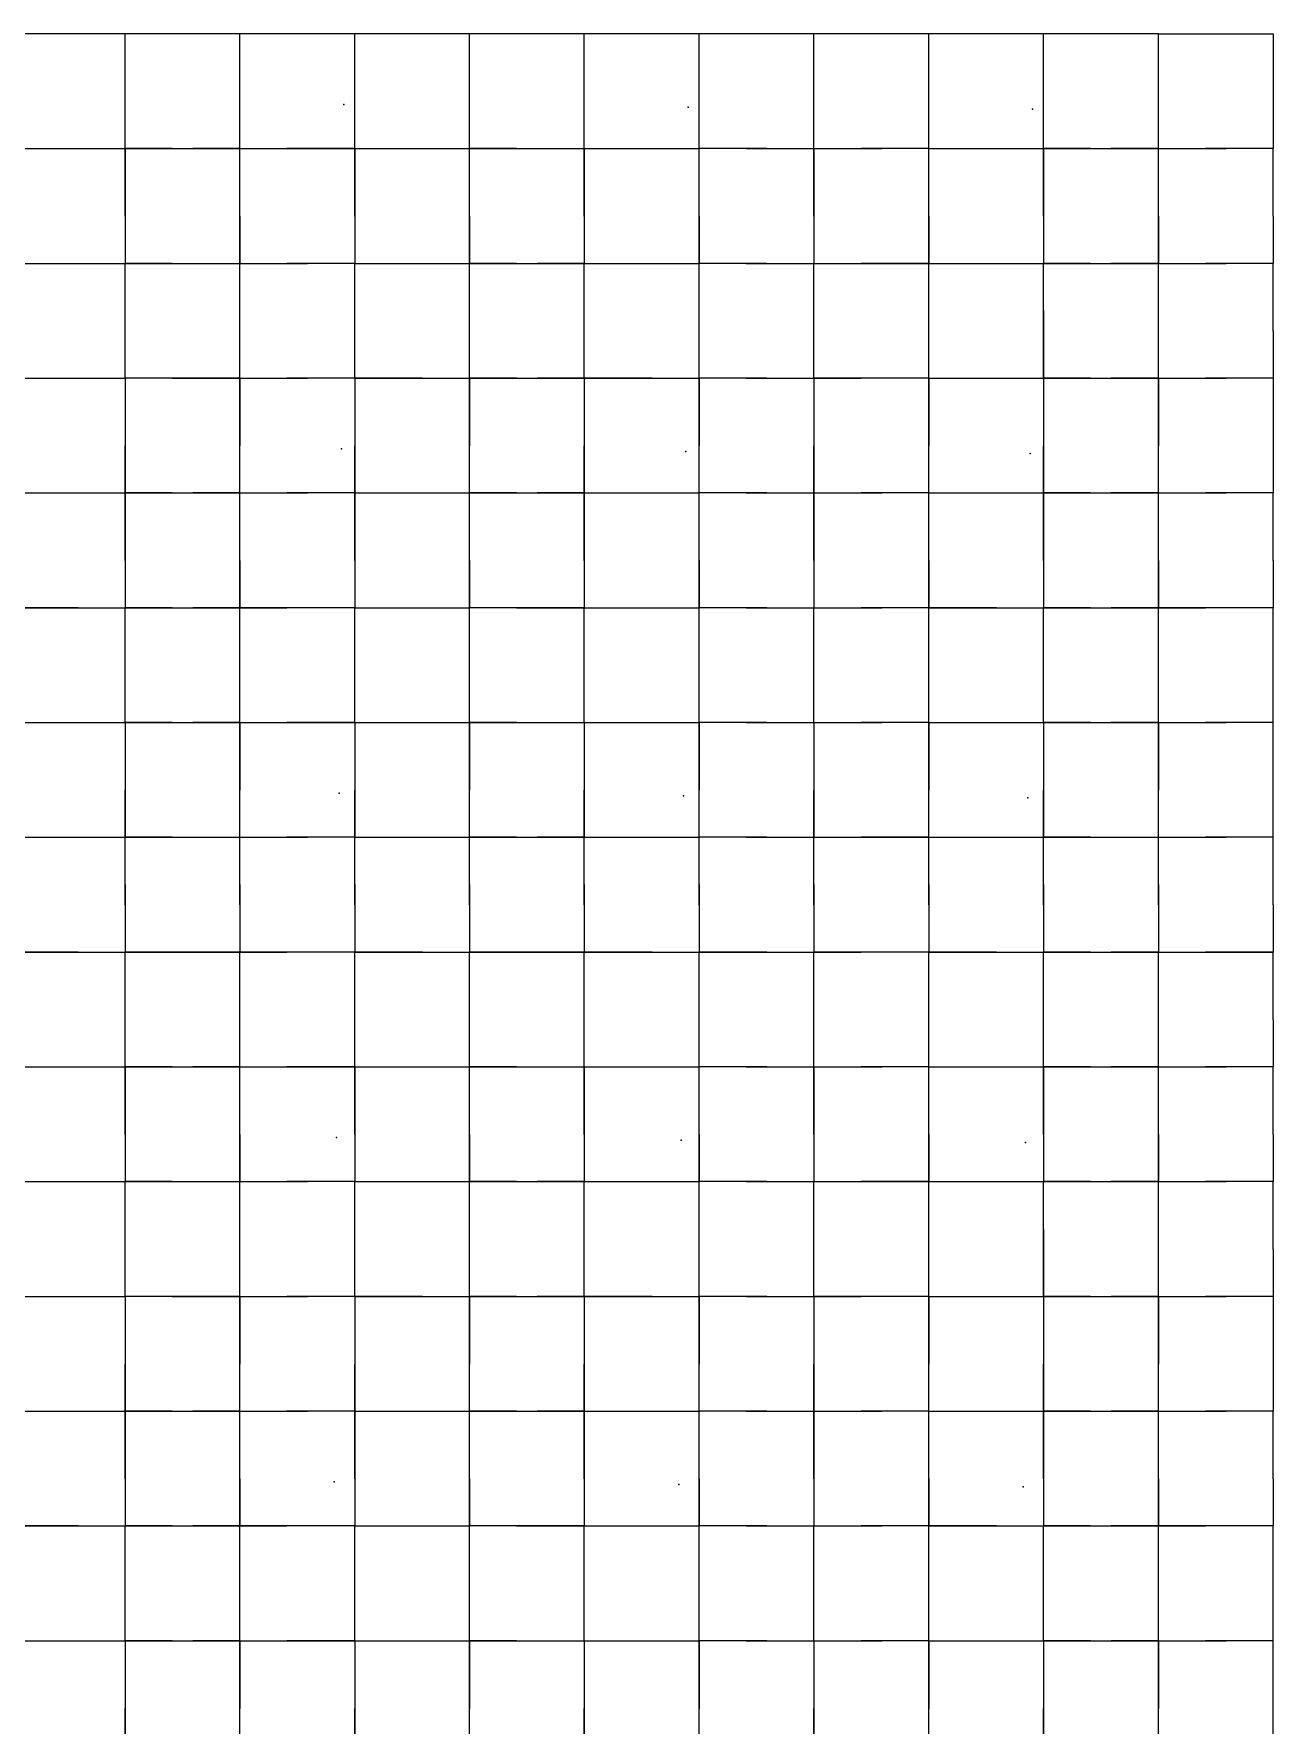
# Model space of a CAD drawing. Header units: metres. Extents: x 0 to 438, y -24 to 612.
# Drawn here: x 262.8 to 360, y 470.4 to 603 of the extents above; entities that cross this region are included whole.
import ezdxf

# ---------------------------------------------------------------- set-up
doc = ezdxf.new("R2010")
doc.units = ezdxf.units.M
doc.layers.add('LAYER_01_CUT', color=7, linetype='Continuous')
doc.layers.add('LAYER_04_GRID', color=7, linetype='Continuous')

msp = doc.modelspace()

# ---------------------------------------------------------------- linework, layer by layer
at = {"layer": 'LAYER_01_CUT'}
for points in [[(347.31, 603), (342, 603), (338.31, 603), (333, 603), (329.31, 603), (324, 603), (320.31, 603), (315, 603), (311.31, 603), (306, 603), (302.31, 603), (297, 603), (293.31, 603), (288, 603), (284.31, 603), (279, 603), (275.31, 603), (270, 603), (266.31, 603), (261, 603)], [(270, 599.31), (270, 603)], [(270, 597.69), (270, 603)], [(279, 599.31), (279, 603)], [(279, 597.69), (279, 603)], [(288, 599.31), (288, 603)], [(288, 597.69), (288, 603)], [(297, 599.31), (297, 603)], [(297, 597.69), (297, 603)], [(306, 599.31), (306, 603)], [(306, 597.69), (306, 603)], [(315, 599.31), (315, 603)], [(315, 597.69), (315, 603)], [(324, 599.31), (324, 603)], [(324, 597.69), (324, 603)], [(333, 599.31), (333, 603)], [(333, 597.69), (333, 603)], [(342, 599.31), (342, 603)], [(342, 597.69), (342, 603)], [(351, 603), (347.31, 603)], [(360, 534.69), (360, 540), (360, 543.69), (360, 549), (360, 552.69), (360, 558), (356.31, 558), (351, 558), (351, 563.31), (351, 567), (351, 572.31), (351, 576), (351, 581.31), (351, 585), (351, 590.31), (351, 594), (351, 599.31), (351, 603), (356.31, 603), (360, 603), (360, 597.69), (360, 594), (356.31, 594)], [(351, 597.69), (351, 603)], [(266.31, 594), (270, 594), (270, 599.31)], [(270, 590.31), (270, 585), (275.31, 585), (279, 585), (279, 590.31), (279, 594), (279, 599.31)], [(284.31, 594), (288, 594), (288, 599.31)], [(288, 590.31), (288, 585), (293.31, 585), (297, 585), (297, 590.31), (297, 594), (297, 599.31)], [(302.31, 594), (306, 594), (306, 599.31)], [(306, 590.31), (306, 585), (311.31, 585), (315, 585), (315, 590.31), (315, 594), (315, 599.31)], [(320.31, 594), (324, 594), (324, 599.31)], [(324, 590.31), (324, 585), (329.31, 585), (333, 585), (333, 590.31), (333, 594), (333, 599.31)], [(338.31, 594), (342, 594), (342, 599.31)], [(270, 594), (270, 597.69)], [(279, 594), (279, 597.69)], [(288, 594), (288, 597.69)], [(297, 594), (297, 597.69)], [(306, 594), (306, 597.69)], [(315, 594), (315, 597.69)], [(324, 594), (324, 597.69)], [(333, 594), (333, 597.69)], [(342, 594), (342, 597.69)], [(351, 594), (351, 597.69)], [(261, 594), (266.31, 594)], [(261, 594), (264.69, 594)], [(264.69, 594), (270, 594)], [(273.69, 594), (270, 594)], [(270, 588.69), (270, 594)], [(270, 594), (270, 590.31)], [(270, 594), (275.31, 594)], [(273.69, 594), (279, 594)], [(279, 594), (275.31, 594)], [(279, 588.69), (279, 594)], [(279, 594), (284.31, 594)], [(279, 594), (282.69, 594)], [(288, 594), (282.69, 594)], [(288, 588.69), (288, 594)], [(288, 594), (288, 590.31)], [(288, 594), (293.31, 594)], [(288, 594), (291.69, 594)], [(291.69, 594), (297, 594)], [(293.31, 594), (297, 594)], [(300.69, 594), (297, 594)], [(297, 588.69), (297, 594)], [(297, 594), (302.31, 594)], [(300.69, 594), (306, 594)], [(306, 588.69), (306, 594)], [(306, 594), (306, 590.31)], [(306, 594), (311.31, 594)], [(306, 594), (309.69, 594)], [(309.69, 594), (315, 594)], [(311.31, 594), (315, 594)], [(320.31, 594), (315, 594)], [(318.69, 594), (315, 594)], [(315, 588.69), (315, 594)], [(318.69, 594), (324, 594)], [(324, 588.69), (324, 594)], [(324, 594), (324, 590.31)], [(324, 594), (329.31, 594)], [(324, 594), (327.69, 594)], [(333, 594), (327.69, 594)], [(333, 594), (329.31, 594)], [(333, 588.69), (333, 594)], [(333, 594), (338.31, 594)], [(333, 594), (336.69, 594)], [(336.69, 594), (342, 594)], [(345.69, 594), (342, 594)], [(342, 588.69), (342, 594)], [(342, 594), (342, 590.31)], [(342, 594), (347.31, 594)], [(345.69, 594), (351, 594)], [(351, 594), (347.31, 594)], [(351, 588.69), (351, 594)], [(351, 594), (356.31, 594)], [(351, 594), (354.69, 594)], [(360, 594), (354.69, 594)], [(360, 588.69), (360, 594)], [(342, 590.31), (342, 585), (347.31, 585)], [(270, 588.69), (270, 585)], [(279, 588.69), (279, 585)], [(288, 588.69), (288, 585)], [(297, 588.69), (297, 585)], [(306, 588.69), (306, 585)], [(315, 588.69), (315, 585)], [(324, 588.69), (324, 585)], [(333, 588.69), (333, 585)], [(342, 588.69), (342, 585)], [(351, 588.69), (351, 585)], [(360, 588.69), (360, 585), (356.31, 585)], [(261, 585), (266.31, 585)], [(261, 585), (264.69, 585)], [(264.69, 585), (270, 585)], [(266.31, 585), (270, 585)], [(273.69, 585), (270, 585)], [(270, 581.31), (270, 585)], [(270, 579.69), (270, 585)], [(273.69, 585), (279, 585)], [(279, 581.31), (279, 585)], [(279, 579.69), (279, 585)], [(279, 585), (284.31, 585)], [(279, 585), (282.69, 585)], [(288, 585), (282.69, 585)], [(288, 585), (284.31, 585)], [(288, 581.31), (288, 585)], [(288, 579.69), (288, 585)], [(288, 585), (291.69, 585)], [(291.69, 585), (297, 585)], [(300.69, 585), (297, 585)], [(297, 581.31), (297, 585)], [(297, 579.69), (297, 585)], [(297, 585), (302.31, 585)], [(300.69, 585), (306, 585)], [(306, 585), (302.31, 585)], [(306, 581.31), (306, 585)], [(306, 579.69), (306, 585)], [(306, 585), (309.69, 585)], [(309.69, 585), (315, 585)], [(320.31, 585), (315, 585)], [(318.69, 585), (315, 585)], [(315, 581.31), (315, 585)], [(315, 579.69), (315, 585)], [(318.69, 585), (324, 585)], [(320.31, 585), (324, 585)], [(324, 581.31), (324, 585)], [(324, 579.69), (324, 585)], [(324, 585), (327.69, 585)], [(333, 585), (327.69, 585)], [(333, 581.31), (333, 585)], [(333, 579.69), (333, 585)], [(333, 585), (338.31, 585)], [(333, 585), (336.69, 585)], [(336.69, 585), (342, 585)], [(338.31, 585), (342, 585)], [(345.69, 585), (342, 585)], [(342, 581.31), (342, 585)], [(342, 579.69), (342, 585)], [(345.69, 585), (351, 585)], [(351, 585), (347.31, 585)], [(351, 579.69), (351, 585)], [(351, 585), (356.31, 585)], [(351, 585), (354.69, 585)], [(360, 585), (354.69, 585)], [(360, 579.69), (360, 585)], [(266.31, 558), (261, 558), (261, 563.31), (261, 567), (261, 572.31), (261, 576), (261, 581.31)], [(275.31, 576), (270, 576), (270, 581.31)], [(284.31, 558), (279, 558), (279, 563.31), (279, 567), (279, 572.31), (279, 576), (279, 581.31)], [(293.31, 576), (288, 576), (288, 581.31)], [(302.31, 558), (297, 558), (297, 563.31), (297, 567), (297, 572.31), (297, 576), (297, 581.31)], [(311.31, 576), (306, 576), (306, 581.31)], [(320.31, 558), (315, 558), (315, 563.31), (315, 567), (315, 572.31), (315, 576), (315, 581.31)], [(329.31, 576), (324, 576), (324, 581.31)], [(338.31, 558), (333, 558), (333, 563.31), (333, 567), (333, 572.31), (333, 576), (333, 581.31)], [(342, 581.31), (342, 576), (342, 579.69)], [(270, 576), (270, 579.69)], [(279, 576), (279, 579.69)], [(288, 576), (288, 579.69)], [(297, 576), (297, 579.69)], [(306, 576), (306, 579.69)], [(315, 576), (315, 579.69)], [(324, 576), (324, 579.69)], [(333, 576), (333, 579.69)], [(351, 576), (351, 579.69)], [(360, 579.69), (360, 576), (360, 570.69), (360, 567), (356.31, 567)], [(261, 576), (266.31, 576)], [(261, 576), (264.69, 576)], [(264.69, 576), (270, 576)], [(266.31, 576), (270, 576)], [(273.69, 576), (270, 576)], [(270, 576), (270, 572.31)], [(270, 576), (270, 570.69)], [(273.69, 576), (279, 576)], [(279, 576), (275.31, 576)], [(279, 576), (279, 570.69)], [(279, 576), (284.31, 576)], [(279, 576), (282.69, 576)], [(288, 576), (282.69, 576)], [(288, 576), (284.31, 576)], [(288, 576), (288, 572.31)], [(288, 576), (288, 570.69)], [(288, 576), (291.69, 576)], [(291.69, 576), (297, 576)], [(293.31, 576), (297, 576)], [(300.69, 576), (297, 576)], [(297, 576), (297, 570.69)], [(297, 576), (302.31, 576)], [(300.69, 576), (306, 576)], [(306, 576), (302.31, 576)], [(306, 576), (306, 572.31)], [(306, 576), (306, 570.69)], [(306, 576), (309.69, 576)], [(309.69, 576), (315, 576)], [(311.31, 576), (315, 576)], [(320.31, 576), (315, 576)], [(318.69, 576), (315, 576)], [(315, 576), (315, 570.69)], [(318.69, 576), (324, 576)], [(320.31, 576), (324, 576)], [(324, 576), (324, 572.31)], [(324, 576), (324, 570.69)], [(324, 576), (327.69, 576)], [(333, 576), (327.69, 576)], [(333, 576), (329.31, 576)], [(333, 576), (333, 570.69)], [(333, 576), (338.31, 576)], [(333, 576), (336.69, 576)], [(336.69, 576), (342, 576)], [(338.31, 576), (342, 576)], [(345.69, 576), (342, 576)], [(342, 576), (342, 572.31)], [(342, 576), (342, 570.69)], [(342, 576), (347.31, 576)], [(345.69, 576), (351, 576)], [(351, 576), (347.31, 576)], [(351, 576), (351, 570.69)], [(351, 576), (356.31, 576)], [(351, 576), (354.69, 576)], [(360, 576), (354.69, 576)], [(360, 576), (356.31, 576)], [(270, 572.31), (270, 567), (270, 570.69)], [(288, 572.31), (288, 567), (288, 570.69)], [(306, 572.31), (306, 567), (306, 570.69)], [(324, 572.31), (324, 567), (324, 570.69)], [(342, 572.31), (342, 567), (342, 570.69)], [(279, 567), (279, 570.69)], [(297, 567), (297, 570.69)], [(315, 567), (315, 570.69)], [(333, 567), (333, 570.69)], [(351, 567), (351, 570.69)], [(261, 567), (266.31, 567)], [(261, 567), (264.69, 567)], [(264.69, 567), (270, 567)], [(266.31, 567), (270, 567)], [(273.69, 567), (270, 567)], [(270, 561.69), (270, 567)], [(270, 567), (270, 563.31)], [(270, 567), (275.31, 567)], [(273.69, 567), (279, 567)], [(279, 567), (275.31, 567)], [(279, 561.69), (279, 567)], [(279, 567), (284.31, 567)], [(279, 567), (282.69, 567)], [(288, 567), (282.69, 567)], [(288, 567), (284.31, 567)], [(288, 561.69), (288, 567)], [(288, 567), (288, 563.31)], [(288, 567), (293.31, 567)], [(288, 567), (291.69, 567)], [(291.69, 567), (297, 567)], [(293.31, 567), (297, 567)], [(300.69, 567), (297, 567)], [(297, 561.69), (297, 567)], [(297, 567), (302.31, 567)], [(300.69, 567), (306, 567)], [(306, 567), (302.31, 567)], [(306, 561.69), (306, 567)], [(306, 567), (306, 563.31)], [(306, 567), (311.31, 567)], [(306, 567), (309.69, 567)], [(309.69, 567), (315, 567)], [(311.31, 567), (315, 567)], [(320.31, 567), (315, 567)], [(318.69, 567), (315, 567)], [(315, 561.69), (315, 567)], [(318.69, 567), (324, 567)], [(320.31, 567), (324, 567)], [(324, 561.69), (324, 567)], [(324, 567), (324, 563.31)], [(324, 567), (329.31, 567)], [(324, 567), (327.69, 567)], [(333, 567), (327.69, 567)], [(333, 567), (329.31, 567)], [(333, 561.69), (333, 567)], [(333, 567), (338.31, 567)], [(333, 567), (336.69, 567)], [(336.69, 567), (342, 567)], [(338.31, 567), (342, 567)], [(345.69, 567), (342, 567)], [(342, 561.69), (342, 567)], [(342, 567), (342, 563.31)], [(342, 567), (347.31, 567)], [(345.69, 567), (351, 567)], [(351, 567), (347.31, 567)], [(351, 561.69), (351, 567)], [(351, 567), (356.31, 567)], [(351, 567), (354.69, 567)], [(360, 567), (354.69, 567)], [(360, 561.69), (360, 567)], [(270, 563.31), (270, 558), (275.31, 558)], [(288, 563.31), (288, 558), (293.31, 558)], [(306, 563.31), (306, 558), (311.31, 558)], [(324, 563.31), (324, 558), (329.31, 558)], [(342, 563.31), (342, 558), (347.31, 558)], [(270, 561.69), (270, 558)], [(279, 561.69), (279, 558)], [(288, 561.69), (288, 558)], [(297, 561.69), (297, 558)], [(306, 561.69), (306, 558)], [(315, 561.69), (315, 558)], [(324, 561.69), (324, 558)], [(333, 561.69), (333, 558)], [(342, 561.69), (342, 558)], [(351, 561.69), (351, 558)], [(360, 561.69), (360, 558)], [(261, 558), (264.69, 558)], [(264.69, 558), (270, 558)], [(266.31, 558), (270, 558)], [(273.69, 558), (270, 558)], [(270, 554.31), (270, 558)], [(270, 552.69), (270, 558)], [(273.69, 558), (279, 558)], [(279, 558), (275.31, 558)], [(279, 554.31), (279, 558)], [(279, 552.69), (279, 558)], [(279, 558), (282.69, 558)], [(288, 558), (282.69, 558)], [(288, 558), (284.31, 558)], [(288, 554.31), (288, 558)], [(288, 552.69), (288, 558)], [(288, 558), (291.69, 558)], [(291.69, 558), (297, 558)], [(293.31, 558), (297, 558)], [(300.69, 558), (297, 558)], [(297, 554.31), (297, 558)], [(297, 552.69), (297, 558)], [(300.69, 558), (306, 558)], [(306, 558), (302.31, 558)], [(306, 554.31), (306, 558)], [(306, 552.69), (306, 558)], [(306, 558), (309.69, 558)], [(309.69, 558), (315, 558)], [(311.31, 558), (315, 558)], [(318.69, 558), (315, 558)], [(315, 554.31), (315, 558)], [(315, 552.69), (315, 558)], [(318.69, 558), (324, 558)], [(320.31, 558), (324, 558)], [(324, 554.31), (324, 558)], [(324, 552.69), (324, 558)], [(324, 558), (327.69, 558)], [(333, 558), (327.69, 558)], [(333, 558), (329.31, 558)], [(333, 554.31), (333, 558)], [(333, 552.69), (333, 558)], [(333, 558), (336.69, 558)], [(336.69, 558), (342, 558)], [(338.31, 558), (342, 558)], [(345.69, 558), (342, 558)], [(342, 554.31), (342, 558)], [(342, 552.69), (342, 558)], [(345.69, 558), (351, 558)], [(351, 558), (347.31, 558)], [(351, 554.31), (351, 558)], [(351, 552.69), (351, 558)], [(351, 558), (354.69, 558)], [(360, 558), (354.69, 558)], [(266.31, 549), (270, 549), (270, 554.31)], [(275.31, 540), (279, 540), (279, 545.31), (279, 549), (279, 554.31)], [(284.31, 549), (288, 549), (288, 554.31)], [(293.31, 540), (297, 540), (297, 545.31), (297, 549), (297, 554.31)], [(302.31, 549), (306, 549), (306, 554.31)], [(311.31, 540), (315, 540), (315, 545.31), (315, 549), (315, 554.31)], [(320.31, 549), (324, 549), (324, 554.31)], [(329.31, 540), (333, 540), (333, 545.31), (333, 549), (333, 554.31)], [(338.31, 549), (342, 549), (342, 554.31)], [(347.31, 540), (351, 540), (351, 545.31), (351, 549), (351, 554.31)], [(270, 549), (270, 552.69)], [(279, 549), (279, 552.69)], [(288, 549), (288, 552.69)], [(297, 549), (297, 552.69)], [(306, 549), (306, 552.69)], [(315, 549), (315, 552.69)], [(324, 549), (324, 552.69)], [(333, 549), (333, 552.69)], [(342, 549), (342, 552.69)], [(351, 549), (351, 552.69)], [(261, 549), (266.31, 549)], [(261, 549), (264.69, 549)], [(264.69, 549), (270, 549)], [(273.69, 549), (270, 549)], [(270, 549), (270, 545.31)], [(270, 549), (270, 543.69)], [(270, 549), (275.31, 549)], [(273.69, 549), (279, 549)], [(279, 549), (275.31, 549)], [(279, 549), (279, 543.69)], [(279, 549), (284.31, 549)], [(279, 549), (282.69, 549)], [(288, 549), (282.69, 549)], [(288, 549), (288, 545.31)], [(288, 549), (288, 543.69)], [(288, 549), (293.31, 549)], [(288, 549), (291.69, 549)], [(291.69, 549), (297, 549)], [(293.31, 549), (297, 549)], [(300.69, 549), (297, 549)], [(297, 549), (297, 543.69)], [(297, 549), (302.31, 549)], [(300.69, 549), (306, 549)], [(306, 549), (306, 545.31)], [(306, 549), (306, 543.69)], [(306, 549), (311.31, 549)], [(306, 549), (309.69, 549)], [(309.69, 549), (315, 549)], [(311.31, 549), (315, 549)], [(320.31, 549), (315, 549)], [(318.69, 549), (315, 549)], [(315, 549), (315, 543.69)], [(318.69, 549), (324, 549)], [(324, 549), (324, 545.31)], [(324, 549), (324, 543.69)], [(324, 549), (329.31, 549)], [(324, 549), (327.69, 549)], [(333, 549), (327.69, 549)], [(333, 549), (329.31, 549)], [(333, 549), (333, 543.69)], [(333, 549), (338.31, 549)], [(333, 549), (336.69, 549)], [(336.69, 549), (342, 549)], [(345.69, 549), (342, 549)], [(342, 549), (342, 545.31)], [(342, 549), (342, 543.69)], [(342, 549), (347.31, 549)], [(345.69, 549), (351, 549)], [(351, 549), (347.31, 549)], [(351, 549), (351, 543.69)], [(351, 549), (356.31, 549)], [(351, 549), (354.69, 549)], [(360, 549), (354.69, 549)], [(360, 549), (356.31, 549)], [(270, 545.31), (270, 540), (270, 543.69)], [(288, 545.31), (288, 540), (288, 543.69)], [(306, 545.31), (306, 540), (306, 543.69)], [(324, 545.31), (324, 540), (324, 543.69)], [(342, 545.31), (342, 540), (342, 543.69)], [(279, 540), (279, 543.69)], [(297, 540), (297, 543.69)], [(315, 540), (315, 543.69)], [(333, 540), (333, 543.69)], [(351, 540), (351, 543.69)], [(261, 540), (266.31, 540)], [(261, 540), (264.69, 540)], [(264.69, 540), (270, 540)], [(266.31, 540), (270, 540)], [(273.69, 540), (270, 540)], [(270, 536.31), (270, 540)], [(270, 534.69), (270, 540)], [(270, 540), (275.31, 540)], [(273.69, 540), (279, 540)], [(279, 536.31), (279, 540)], [(279, 534.69), (279, 540)], [(279, 540), (284.31, 540)], [(279, 540), (282.69, 540)], [(288, 540), (282.69, 540)], [(288, 540), (284.31, 540)], [(288, 536.31), (288, 540)], [(288, 534.69), (288, 540)], [(288, 540), (293.31, 540)], [(288, 540), (291.69, 540)], [(291.69, 540), (297, 540)], [(300.69, 540), (297, 540)], [(297, 536.31), (297, 540)], [(297, 534.69), (297, 540)], [(297, 540), (302.31, 540)], [(300.69, 540), (306, 540)], [(306, 540), (302.31, 540)], [(306, 536.31), (306, 540)], [(306, 534.69), (306, 540)], [(306, 540), (311.31, 540)], [(306, 540), (309.69, 540)], [(309.69, 540), (315, 540)], [(320.31, 540), (315, 540)], [(318.69, 540), (315, 540)], [(315, 536.31), (315, 540)], [(315, 534.69), (315, 540)], [(318.69, 540), (324, 540)], [(320.31, 540), (324, 540)], [(324, 536.31), (324, 540)], [(324, 534.69), (324, 540)], [(324, 540), (329.31, 540)], [(324, 540), (327.69, 540)], [(333, 540), (327.69, 540)], [(333, 536.31), (333, 540)], [(333, 534.69), (333, 540)], [(333, 540), (338.31, 540)], [(333, 540), (336.69, 540)], [(336.69, 540), (342, 540)], [(338.31, 540), (342, 540)], [(345.69, 540), (342, 540)], [(342, 536.31), (342, 540)], [(342, 534.69), (342, 540)], [(342, 540), (347.31, 540)], [(345.69, 540), (351, 540)], [(351, 536.31), (351, 540)], [(351, 534.69), (351, 540)], [(351, 540), (356.31, 540)], [(351, 540), (354.69, 540)], [(360, 540), (354.69, 540)], [(360, 540), (356.31, 540)], [(270, 536.31), (270, 531)], [(279, 536.31), (279, 531)], [(288, 536.31), (288, 531)], [(297, 536.31), (297, 531)], [(306, 536.31), (306, 531)], [(315, 536.31), (315, 531)], [(324, 536.31), (324, 531)], [(333, 536.31), (333, 531)], [(342, 536.31), (342, 531), (347.31, 531)], [(351, 536.31), (351, 531)], [(270, 534.69), (270, 531)], [(279, 534.69), (279, 531)], [(288, 534.69), (288, 531)], [(297, 534.69), (297, 531)], [(306, 534.69), (306, 531)], [(315, 534.69), (315, 531)], [(324, 534.69), (324, 531)], [(333, 534.69), (333, 531)], [(342, 534.69), (342, 531)], [(351, 534.69), (351, 531)], [(360, 534.69), (360, 531)], [(266.31, 531), (261, 531), (264.69, 531)], [(264.69, 531), (270, 531)], [(266.31, 531), (270, 531)], [(275.31, 531), (270, 531), (273.69, 531)], [(270, 527.31), (270, 531)], [(270, 525.69), (270, 531)], [(273.69, 531), (279, 531)], [(279, 531), (275.31, 531)], [(284.31, 531), (279, 531), (282.69, 531)], [(279, 527.31), (279, 531)], [(279, 525.69), (279, 531)], [(288, 531), (282.69, 531)], [(288, 531), (284.31, 531)], [(293.31, 531), (288, 531), (291.69, 531)], [(288, 527.31), (288, 531)], [(288, 525.69), (288, 531)], [(291.69, 531), (297, 531)], [(293.31, 531), (297, 531)], [(302.31, 531), (297, 531), (300.69, 531)], [(297, 527.31), (297, 531)], [(297, 525.69), (297, 531)], [(300.69, 531), (306, 531)], [(306, 531), (302.31, 531)], [(311.31, 531), (306, 531), (309.69, 531)], [(306, 527.31), (306, 531)], [(306, 525.69), (306, 531)], [(309.69, 531), (315, 531)], [(311.31, 531), (315, 531)], [(320.31, 531), (315, 531), (318.69, 531)], [(315, 527.31), (315, 531)], [(315, 525.69), (315, 531)], [(318.69, 531), (324, 531)], [(320.31, 531), (324, 531)], [(329.31, 531), (324, 531), (327.69, 531)], [(324, 527.31), (324, 531)], [(324, 525.69), (324, 531)], [(333, 531), (327.69, 531)], [(333, 531), (329.31, 531)], [(338.31, 531), (333, 531), (336.69, 531)], [(333, 527.31), (333, 531)], [(333, 525.69), (333, 531)], [(336.69, 531), (342, 531)], [(338.31, 531), (342, 531)], [(345.69, 531), (342, 531)], [(342, 527.31), (342, 531)], [(342, 525.69), (342, 531)], [(345.69, 531), (351, 531)], [(351, 531), (347.31, 531)], [(360, 462.69), (360, 468), (360, 471.69), (360, 477), (360, 480.69), (360, 486), (356.31, 486), (351, 486), (351, 491.31), (351, 495), (351, 500.31), (351, 504), (351, 509.31), (351, 513), (351, 518.31), (351, 522), (351, 527.31), (351, 531), (356.31, 531), (360, 531), (354.69, 531)], [(351, 525.69), (351, 531)], [(351, 531), (354.69, 531)], [(360, 525.69), (360, 531)], [(266.31, 522), (270, 522), (270, 527.31)], [(270, 518.31), (270, 513), (275.31, 513), (279, 513), (279, 518.31), (279, 522), (279, 527.31)], [(284.31, 522), (288, 522), (288, 527.31)], [(288, 518.31), (288, 513), (293.31, 513), (297, 513), (297, 518.31), (297, 522), (297, 527.31)], [(302.31, 522), (306, 522), (306, 527.31)], [(306, 518.31), (306, 513), (311.31, 513), (315, 513), (315, 518.31), (315, 522), (315, 527.31)], [(320.31, 522), (324, 522), (324, 527.31)], [(324, 518.31), (324, 513), (329.31, 513), (333, 513), (333, 518.31), (333, 522), (333, 527.31)], [(338.31, 522), (342, 522), (342, 527.31)], [(270, 522), (270, 525.69)], [(279, 522), (279, 525.69)], [(288, 522), (288, 525.69)], [(297, 522), (297, 525.69)], [(306, 522), (306, 525.69)], [(315, 522), (315, 525.69)], [(324, 522), (324, 525.69)], [(333, 522), (333, 525.69)], [(342, 522), (342, 525.69)], [(351, 522), (351, 525.69)], [(360, 525.69), (360, 522), (356.31, 522)], [(261, 522), (266.31, 522)], [(261, 522), (264.69, 522)], [(264.69, 522), (270, 522)], [(273.69, 522), (270, 522)], [(270, 516.69), (270, 522)], [(270, 522), (270, 518.31)], [(270, 522), (275.31, 522)], [(273.69, 522), (279, 522)], [(279, 522), (275.31, 522)], [(279, 516.69), (279, 522)], [(279, 522), (284.31, 522)], [(279, 522), (282.69, 522)], [(288, 522), (282.69, 522)], [(288, 516.69), (288, 522)], [(288, 522), (288, 518.31)], [(288, 522), (293.31, 522)], [(288, 522), (291.69, 522)], [(291.69, 522), (297, 522)], [(293.31, 522), (297, 522)], [(300.69, 522), (297, 522)], [(297, 516.69), (297, 522)], [(297, 522), (302.31, 522)], [(300.69, 522), (306, 522)], [(306, 516.69), (306, 522)], [(306, 522), (306, 518.31)], [(306, 522), (311.31, 522)], [(306, 522), (309.69, 522)], [(309.69, 522), (315, 522)], [(311.31, 522), (315, 522)], [(320.31, 522), (315, 522)], [(318.69, 522), (315, 522)], [(315, 516.69), (315, 522)], [(318.69, 522), (324, 522)], [(324, 516.69), (324, 522)], [(324, 522), (324, 518.31)], [(324, 522), (329.31, 522)], [(324, 522), (327.69, 522)], [(333, 522), (327.69, 522)], [(333, 522), (329.31, 522)], [(333, 516.69), (333, 522)], [(333, 522), (338.31, 522)], [(333, 522), (336.69, 522)], [(336.69, 522), (342, 522)], [(345.69, 522), (342, 522)], [(342, 516.69), (342, 522)], [(342, 522), (342, 518.31)], [(342, 522), (347.31, 522)], [(345.69, 522), (351, 522)], [(351, 522), (347.31, 522)], [(351, 516.69), (351, 522)], [(351, 522), (356.31, 522)], [(351, 522), (354.69, 522)], [(360, 522), (354.69, 522)], [(360, 516.69), (360, 522)], [(342, 518.31), (342, 513), (347.31, 513)], [(270, 516.69), (270, 513)], [(279, 516.69), (279, 513)], [(288, 516.69), (288, 513)], [(297, 516.69), (297, 513)], [(306, 516.69), (306, 513)], [(315, 516.69), (315, 513)], [(324, 516.69), (324, 513)], [(333, 516.69), (333, 513)], [(342, 516.69), (342, 513)], [(351, 516.69), (351, 513)], [(360, 516.69), (360, 513), (356.31, 513)], [(261, 513), (266.31, 513)], [(261, 513), (264.69, 513)], [(264.69, 513), (270, 513)], [(266.31, 513), (270, 513)], [(273.69, 513), (270, 513)], [(270, 509.31), (270, 513)], [(270, 507.69), (270, 513)], [(273.69, 513), (279, 513)], [(279, 509.31), (279, 513)], [(279, 507.69), (279, 513)], [(279, 513), (284.31, 513)], [(279, 513), (282.69, 513)], [(288, 513), (282.69, 513)], [(288, 513), (284.31, 513)], [(288, 509.31), (288, 513)], [(288, 507.69), (288, 513)], [(288, 513), (291.69, 513)], [(291.69, 513), (297, 513)], [(300.69, 513), (297, 513)], [(297, 509.31), (297, 513)], [(297, 507.69), (297, 513)], [(297, 513), (302.31, 513)], [(300.69, 513), (306, 513)], [(306, 513), (302.31, 513)], [(306, 509.31), (306, 513)], [(306, 507.69), (306, 513)], [(306, 513), (309.69, 513)], [(309.69, 513), (315, 513)], [(320.31, 513), (315, 513)], [(318.69, 513), (315, 513)], [(315, 509.31), (315, 513)], [(315, 507.69), (315, 513)], [(318.69, 513), (324, 513)], [(320.31, 513), (324, 513)], [(324, 509.31), (324, 513)], [(324, 507.69), (324, 513)], [(324, 513), (327.69, 513)], [(333, 513), (327.69, 513)], [(333, 509.31), (333, 513)], [(333, 507.69), (333, 513)], [(333, 513), (338.31, 513)], [(333, 513), (336.69, 513)], [(336.69, 513), (342, 513)], [(338.31, 513), (342, 513)], [(345.69, 513), (342, 513)], [(342, 509.31), (342, 513)], [(342, 507.69), (342, 513)], [(345.69, 513), (351, 513)], [(351, 513), (347.31, 513)], [(351, 507.69), (351, 513)], [(351, 513), (356.31, 513)], [(351, 513), (354.69, 513)], [(360, 513), (354.69, 513)], [(360, 507.69), (360, 513)], [(266.31, 486), (261, 486), (261, 491.31), (261, 495), (261, 500.31), (261, 504), (261, 509.31)], [(275.31, 504), (270, 504), (270, 509.31)], [(284.31, 486), (279, 486), (279, 491.31), (279, 495), (279, 500.31), (279, 504), (279, 509.31)], [(293.31, 504), (288, 504), (288, 509.31)], [(302.31, 486), (297, 486), (297, 491.31), (297, 495), (297, 500.31), (297, 504), (297, 509.31)], [(311.31, 504), (306, 504), (306, 509.31)], [(320.31, 486), (315, 486), (315, 491.31), (315, 495), (315, 500.31), (315, 504), (315, 509.31)], [(329.31, 504), (324, 504), (324, 509.31)], [(338.31, 486), (333, 486), (333, 491.31), (333, 495), (333, 500.31), (333, 504), (333, 509.31)], [(342, 509.31), (342, 504), (342, 507.69)], [(270, 504), (270, 507.69)], [(279, 504), (279, 507.69)], [(288, 504), (288, 507.69)], [(297, 504), (297, 507.69)], [(306, 504), (306, 507.69)], [(315, 504), (315, 507.69)], [(324, 504), (324, 507.69)], [(333, 504), (333, 507.69)], [(351, 504), (351, 507.69)], [(360, 507.69), (360, 504), (360, 498.69), (360, 495), (356.31, 495)], [(261, 504), (266.31, 504)], [(261, 504), (264.69, 504)], [(264.69, 504), (270, 504)], [(266.31, 504), (270, 504)], [(273.69, 504), (270, 504)], [(270, 504), (270, 500.31)], [(270, 504), (270, 498.69)], [(273.69, 504), (279, 504)], [(279, 504), (275.31, 504)], [(279, 504), (279, 498.69)], [(279, 504), (284.31, 504)], [(279, 504), (282.69, 504)], [(288, 504), (282.69, 504)], [(288, 504), (284.31, 504)], [(288, 504), (288, 500.31)], [(288, 504), (288, 498.69)], [(288, 504), (291.69, 504)], [(291.69, 504), (297, 504)], [(293.31, 504), (297, 504)], [(300.69, 504), (297, 504)], [(297, 504), (297, 498.69)], [(297, 504), (302.31, 504)], [(300.69, 504), (306, 504)], [(306, 504), (302.31, 504)], [(306, 504), (306, 500.31)], [(306, 504), (306, 498.69)], [(306, 504), (309.69, 504)], [(309.69, 504), (315, 504)], [(311.31, 504), (315, 504)], [(320.31, 504), (315, 504)], [(318.69, 504), (315, 504)], [(315, 504), (315, 498.69)], [(318.69, 504), (324, 504)], [(320.31, 504), (324, 504)], [(324, 504), (324, 500.31)], [(324, 504), (324, 498.69)], [(324, 504), (327.69, 504)], [(333, 504), (327.69, 504)], [(333, 504), (329.31, 504)], [(333, 504), (333, 498.69)], [(333, 504), (338.31, 504)], [(333, 504), (336.69, 504)], [(336.69, 504), (342, 504)], [(338.31, 504), (342, 504)], [(345.69, 504), (342, 504)], [(342, 504), (342, 500.31)], [(342, 504), (342, 498.69)], [(342, 504), (347.31, 504)], [(345.69, 504), (351, 504)], [(351, 504), (347.31, 504)], [(351, 504), (351, 498.69)], [(351, 504), (356.31, 504)], [(351, 504), (354.69, 504)], [(360, 504), (354.69, 504)], [(360, 504), (356.31, 504)], [(270, 500.31), (270, 495), (270, 498.69)], [(288, 500.31), (288, 495), (288, 498.69)], [(306, 500.31), (306, 495), (306, 498.69)], [(324, 500.31), (324, 495), (324, 498.69)], [(342, 500.31), (342, 495), (342, 498.69)], [(279, 495), (279, 498.69)], [(297, 495), (297, 498.69)], [(315, 495), (315, 498.69)], [(333, 495), (333, 498.69)], [(351, 495), (351, 498.69)], [(261, 495), (266.31, 495)], [(261, 495), (264.69, 495)], [(264.69, 495), (270, 495)], [(266.31, 495), (270, 495)], [(273.69, 495), (270, 495)], [(270, 489.69), (270, 495)], [(270, 495), (270, 491.31)], [(270, 495), (275.31, 495)], [(273.69, 495), (279, 495)], [(279, 495), (275.31, 495)], [(279, 489.69), (279, 495)], [(279, 495), (284.31, 495)], [(279, 495), (282.69, 495)], [(288, 495), (282.69, 495)], [(288, 495), (284.31, 495)], [(288, 489.69), (288, 495)], [(288, 495), (288, 491.31)], [(288, 495), (293.31, 495)], [(288, 495), (291.69, 495)], [(291.69, 495), (297, 495)], [(293.31, 495), (297, 495)], [(300.69, 495), (297, 495)], [(297, 489.69), (297, 495)], [(297, 495), (302.31, 495)], [(300.69, 495), (306, 495)], [(306, 495), (302.31, 495)], [(306, 489.69), (306, 495)], [(306, 495), (306, 491.31)], [(306, 495), (311.31, 495)], [(306, 495), (309.69, 495)], [(309.69, 495), (315, 495)], [(311.31, 495), (315, 495)], [(320.31, 495), (315, 495)], [(318.69, 495), (315, 495)], [(315, 489.69), (315, 495)], [(318.69, 495), (324, 495)], [(320.31, 495), (324, 495)], [(324, 489.69), (324, 495)], [(324, 495), (324, 491.31)], [(324, 495), (329.31, 495)], [(324, 495), (327.69, 495)], [(333, 495), (327.69, 495)], [(333, 495), (329.31, 495)], [(333, 489.69), (333, 495)], [(333, 495), (338.31, 495)], [(333, 495), (336.69, 495)], [(336.69, 495), (342, 495)], [(338.31, 495), (342, 495)], [(345.69, 495), (342, 495)], [(342, 489.69), (342, 495)], [(342, 495), (342, 491.31)], [(342, 495), (347.31, 495)], [(345.69, 495), (351, 495)], [(351, 495), (347.31, 495)], [(351, 489.69), (351, 495)], [(351, 495), (356.31, 495)], [(351, 495), (354.69, 495)], [(360, 495), (354.69, 495)], [(360, 489.69), (360, 495)], [(270, 491.31), (270, 486), (275.31, 486)], [(288, 491.31), (288, 486), (293.31, 486)], [(306, 491.31), (306, 486), (311.31, 486)], [(324, 491.31), (324, 486), (329.31, 486)], [(342, 491.31), (342, 486), (347.31, 486)], [(270, 489.69), (270, 486)], [(279, 489.69), (279, 486)], [(288, 489.69), (288, 486)], [(297, 489.69), (297, 486)], [(306, 489.69), (306, 486)], [(315, 489.69), (315, 486)], [(324, 489.69), (324, 486)], [(333, 489.69), (333, 486)], [(342, 489.69), (342, 486)], [(351, 489.69), (351, 486)], [(360, 489.69), (360, 486)], [(261, 486), (264.69, 486)], [(264.69, 486), (270, 486)], [(266.31, 486), (270, 486)], [(273.69, 486), (270, 486)], [(270, 482.31), (270, 486)], [(270, 480.69), (270, 486)], [(273.69, 486), (279, 486)], [(279, 486), (275.31, 486)], [(279, 482.31), (279, 486)], [(279, 480.69), (279, 486)], [(279, 486), (282.69, 486)], [(288, 486), (282.69, 486)], [(288, 486), (284.31, 486)], [(288, 482.31), (288, 486)], [(288, 480.69), (288, 486)], [(288, 486), (291.69, 486)], [(291.69, 486), (297, 486)], [(293.31, 486), (297, 486)], [(300.69, 486), (297, 486)], [(297, 482.31), (297, 486)], [(297, 480.69), (297, 486)], [(300.69, 486), (306, 486)], [(306, 486), (302.31, 486)], [(306, 482.31), (306, 486)], [(306, 480.69), (306, 486)], [(306, 486), (309.69, 486)], [(309.69, 486), (315, 486)], [(311.31, 486), (315, 486)], [(318.69, 486), (315, 486)], [(315, 482.31), (315, 486)], [(315, 480.69), (315, 486)], [(318.69, 486), (324, 486)], [(320.31, 486), (324, 486)], [(324, 482.31), (324, 486)], [(324, 480.69), (324, 486)], [(324, 486), (327.69, 486)], [(333, 486), (327.69, 486)], [(333, 486), (329.31, 486)], [(333, 482.31), (333, 486)], [(333, 480.69), (333, 486)], [(333, 486), (336.69, 486)], [(336.69, 486), (342, 486)], [(338.31, 486), (342, 486)], [(345.69, 486), (342, 486)], [(342, 482.31), (342, 486)], [(342, 480.69), (342, 486)], [(345.69, 486), (351, 486)], [(351, 486), (347.31, 486)], [(351, 482.31), (351, 486)], [(351, 480.69), (351, 486)], [(351, 486), (354.69, 486)], [(360, 486), (354.69, 486)], [(266.31, 477), (270, 477), (270, 482.31)], [(275.31, 468), (279, 468), (279, 473.31), (279, 477), (279, 482.31)], [(284.31, 477), (288, 477), (288, 482.31)], [(293.31, 468), (297, 468), (297, 473.31), (297, 477), (297, 482.31)], [(302.31, 477), (306, 477), (306, 482.31)], [(311.31, 468), (315, 468), (315, 473.31), (315, 477), (315, 482.31)], [(320.31, 477), (324, 477), (324, 482.31)], [(329.31, 468), (333, 468), (333, 473.31), (333, 477), (333, 482.31)], [(338.31, 477), (342, 477), (342, 482.31)], [(347.31, 468), (351, 468), (351, 473.31), (351, 477), (351, 482.31)], [(270, 477), (270, 480.69)], [(279, 477), (279, 480.69)], [(288, 477), (288, 480.69)], [(297, 477), (297, 480.69)], [(306, 477), (306, 480.69)], [(315, 477), (315, 480.69)], [(324, 477), (324, 480.69)], [(333, 477), (333, 480.69)], [(342, 477), (342, 480.69)], [(351, 477), (351, 480.69)], [(261, 477), (266.31, 477)], [(261, 477), (264.69, 477)], [(264.69, 477), (270, 477)], [(273.69, 477), (270, 477)], [(270, 477), (270, 473.31)], [(270, 477), (270, 471.69)], [(270, 477), (275.31, 477)], [(273.69, 477), (279, 477)], [(279, 477), (275.31, 477)], [(279, 477), (279, 471.69)], [(279, 477), (284.31, 477)], [(279, 477), (282.69, 477)], [(288, 477), (282.69, 477)], [(288, 477), (288, 473.31)], [(288, 477), (288, 471.69)], [(288, 477), (293.31, 477)], [(288, 477), (291.69, 477)], [(291.69, 477), (297, 477)], [(293.31, 477), (297, 477)], [(300.69, 477), (297, 477)], [(297, 477), (297, 471.69)], [(297, 477), (302.31, 477)], [(300.69, 477), (306, 477)], [(306, 477), (306, 473.31)], [(306, 477), (306, 471.69)], [(306, 477), (311.31, 477)], [(306, 477), (309.69, 477)], [(309.69, 477), (315, 477)], [(311.31, 477), (315, 477)], [(320.31, 477), (315, 477)], [(318.69, 477), (315, 477)], [(315, 477), (315, 471.69)], [(318.69, 477), (324, 477)], [(324, 477), (324, 473.31)], [(324, 477), (324, 471.69)], [(324, 477), (329.31, 477)], [(324, 477), (327.69, 477)], [(333, 477), (327.69, 477)], [(333, 477), (329.31, 477)], [(333, 477), (333, 471.69)], [(333, 477), (338.31, 477)], [(333, 477), (336.69, 477)], [(336.69, 477), (342, 477)], [(345.69, 477), (342, 477)], [(342, 477), (342, 473.31)], [(342, 477), (342, 471.69)], [(342, 477), (347.31, 477)], [(345.69, 477), (351, 477)], [(351, 477), (347.31, 477)], [(351, 477), (351, 471.69)], [(351, 477), (356.31, 477)], [(351, 477), (354.69, 477)], [(360, 477), (354.69, 477)], [(360, 477), (356.31, 477)], [(270, 473.31), (270, 468), (270, 471.69)], [(288, 473.31), (288, 468), (288, 471.69)], [(306, 473.31), (306, 468), (306, 471.69)], [(324, 473.31), (324, 468), (324, 471.69)], [(342, 473.31), (342, 468), (342, 471.69)], [(279, 468), (279, 471.69)], [(297, 468), (297, 471.69)], [(315, 468), (315, 471.69)], [(333, 468), (333, 471.69)], [(351, 468), (351, 471.69)]]:
    msp.add_lwpolyline(points, dxfattribs=at)
at = {"layer": 'LAYER_04_GRID'}
for p in [(287.14, 597.45), (314.14, 597.26), (341.14, 597.08), (286.96, 570.45), (313.96, 570.26), (340.96, 570.08), (286.77, 543.45), (313.77, 543.26), (340.77, 543.08), (286.58, 516.45), (313.58, 516.26), (340.58, 516.08), (286.4, 489.45), (313.4, 489.26), (340.4, 489.08)]:
    msp.add_point(p, dxfattribs=at)

doc.saveas('drawing.dxf')
